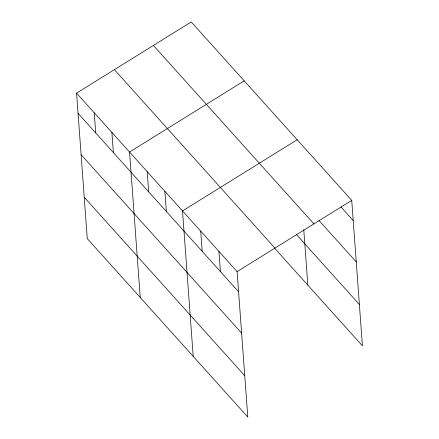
<?xml version="1.0" encoding="UTF-8"?>
<svg xmlns="http://www.w3.org/2000/svg" width="439" height="439" viewBox="0 0 439 439"><rect width="100%" height="100%" fill="white"/><g stroke="black" fill="none" stroke-linecap="round" stroke-linejoin="round"><path stroke-width="0.66" d="M76.578 93.15L237.104 271.604L247.783 417.05L87.262 238.596L76.578 93.15L191.217 21.95L351.738 200.403L362.422 345.85L274.792 248.43M244.188 80.842L129.554 152.042L140.233 297.483M297.165 139.728L182.525 210.929L193.204 356.375M237.104 271.604L351.738 200.403M340.938 206.928L353.219 220.581M318.961 220.455L356.259 261.918M153.387 45.447L313.907 223.901M296.66 234.777L359.387 304.512M114.409 69.653L274.935 248.112M78.06 113.322L238.586 291.776M81.094 154.665L241.62 333.119M84.222 197.254L244.748 375.713M303.766 229.635L307.843 285.174M218.907 251.382L220.389 271.554M200.716 231.155L202.198 251.327M164.866 191.3L166.348 211.472M147.208 171.671L148.689 191.843M111.896 132.408L113.377 152.585M94.237 112.779L95.718 132.951"/></g></svg>
